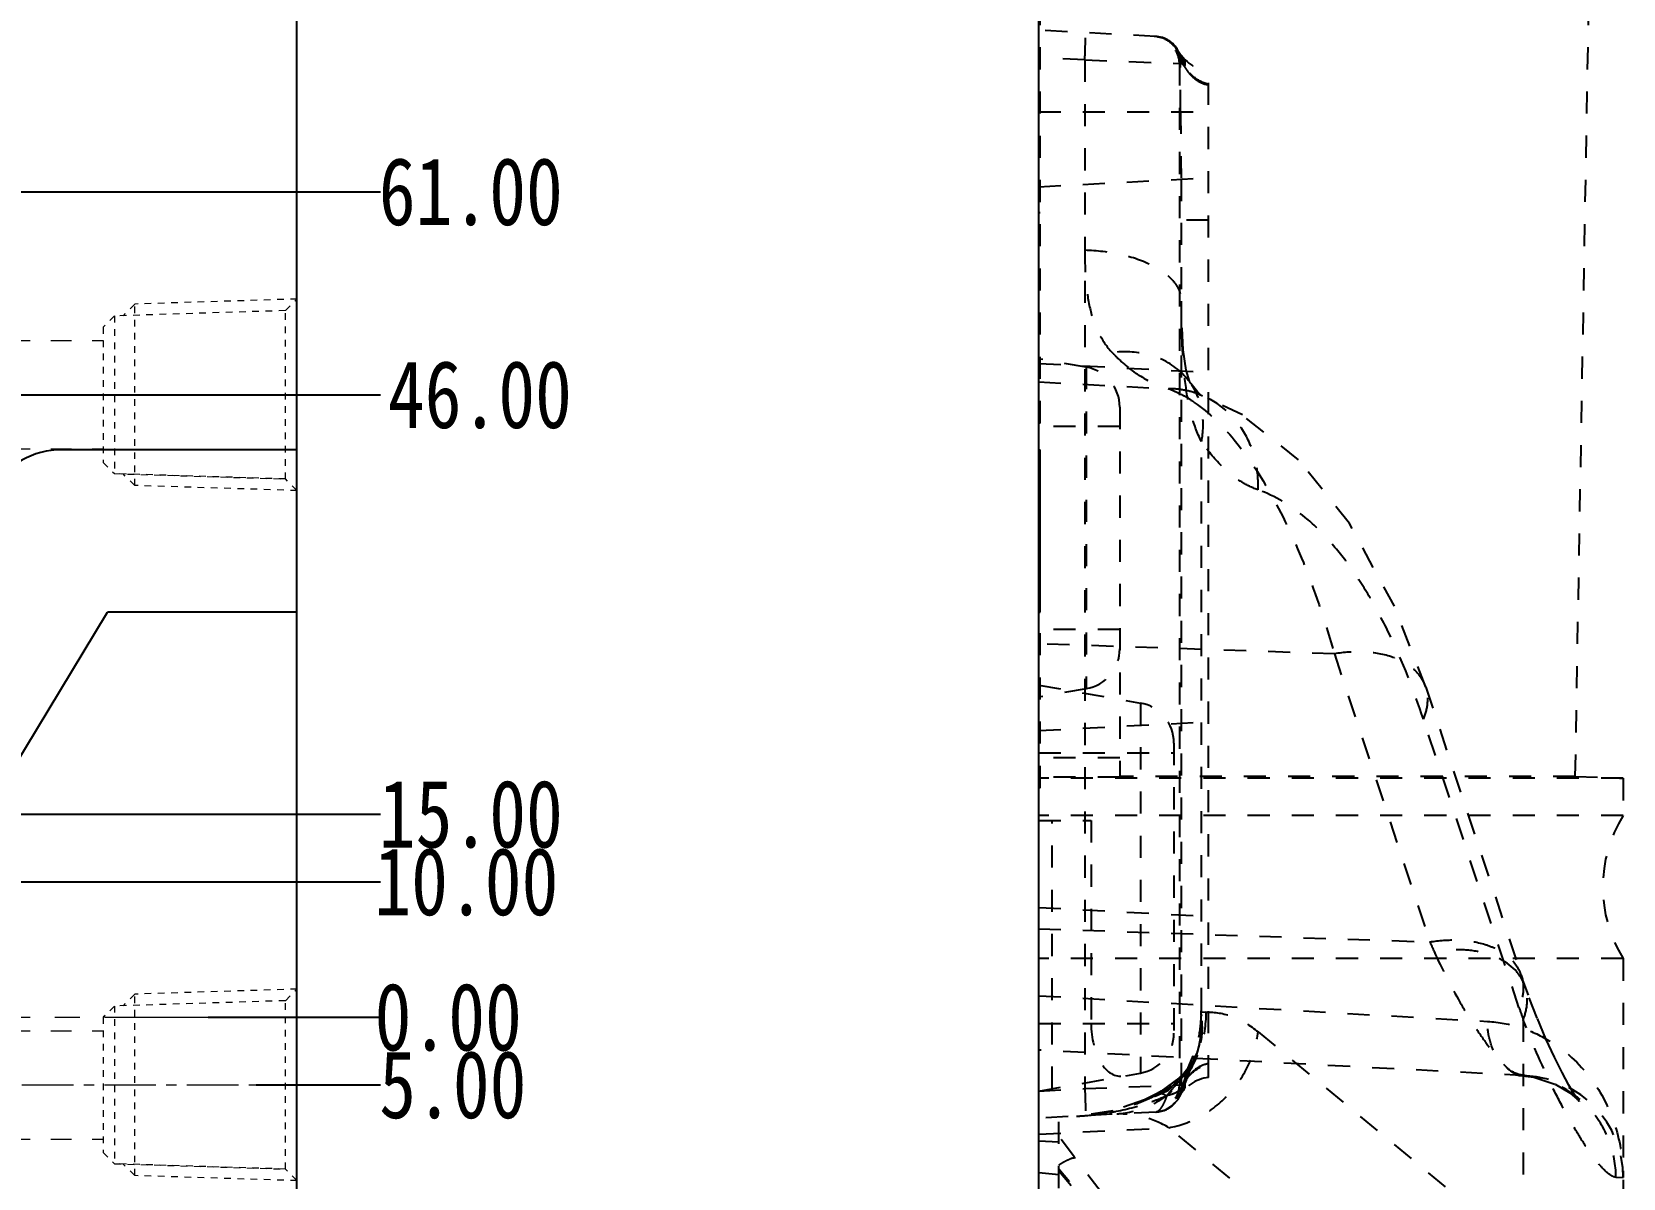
# Model space of a CAD drawing. Header units: millimetres. Extents: x 1188 to 10032, y -1727 to 798.
# Drawn here: x 3561.8 to 3679.5, y -738 to -653.3 of the extents above; entities that cross this region are included whole.
import ezdxf

# ---------------------------------------------------------------- set-up
doc = ezdxf.new("R2010")
doc.units = ezdxf.units.MM
doc.header["$LTSCALE"] = 16.335
doc.header["$PDMODE"] = 3
doc.header["$PDSIZE"] = 0.3125
doc.linetypes.add('CENTER', pattern=[0.6, 0.375, -0.075, 0.075, -0.075])
doc.linetypes.add('HIDDEN', pattern=[0.2, 0.1, -0.1])
doc.layers.get('0').update_dxf_attribs({"linetype": 'CONTINUOUS'})
doc.layers.get('Defpoints').update_dxf_attribs({"linetype": 'CONTINUOUS'})
doc.layers.add('center', color=1, linetype='CENTER', lineweight=9)
doc.layers.add('cool', color=153, linetype='HIDDEN', lineweight=9)
doc.layers.add('DEFAULT_2', color=8, linetype='HIDDEN')
doc.layers.add('dim', color=3, linetype='CONTINUOUS')
doc.styles.get("Standard").update_dxf_attribs({"font": 'txt', "width": 0.8})
doc.dimstyles.new('11', dxfattribs={"dimtxt": 8, "dimasz": 8, "dimexe": 0, "dimexo": 0, "dimgap": 0, "dimtad": 0, "dimzin": 0, "dimdsep": 46, "dimtxsty": 'Standard', "dimcen": 0, "dimclrd": 4, "dimclre": 4, "dimclrt": 6, "dimazin": 0, "dimtfac": 1, "dimtofl": 0, "dimtmove": 0, "dimatfit": 3, "dimfxl": 0, "dimtolj": 1, "dimtzin": 0, "dimarcsym": 0})

# ---------------------------------------------------------------- blocks, each defined once
blk = doc.blocks.new('cool_jt_f12')
at = {"layer": 'cool', "ltscale": 0.3}
for p, q in [((0, 7.0785), (0.856, 6.2225)), ((0, 7.0785), (12, 6.7035)), ((0.856, 6.2225), (0.856, -6.2225)), ((13.5, 5.827375), (0.856, 6.2225)), ((0.856, 6.2225), (13.5, 5.827375)), ((12, 6.7035), (12.856, 5.8475)), ((12, 6.7035), (12, -6.7035)), ((14.327375, 5), (13.5, 5.827375)), ((13.5, -5.827375), (13.5, 5.827375)), ((14.327375, -5), (14.327375, 5)), ((0.856, -6.2225), (13.5, -5.827375)), ((12, -6.7035), (12.856, -5.8475)), ((13.5, -5.827375), (14.327375, -5)), ((0.856, -6.2225), (0, -7.0785)), ((0, -7.0785), (12, -6.7035))]:
    blk.add_line(p, q, dxfattribs=at)
blk = doc.blocks.new('2')
at = {"layer": 'cool', "ltscale": 0.932966}
for p, q in [((1569.04, -797.14), (1920.38, -797.14)), ((1569.04, -805.14), (1920.38, -805.14))]:
    blk.add_line(p, q, dxfattribs=at)
at = {"layer": 'cool', "color": 1, "linetype": 'CENTER', "ltscale": 0.621977}
blk.add_line((1554.71, -801.14), (1934.71, -801.14), dxfattribs=at)
at = {"layer": 'cool', "ltscale": 0.932966, "rotation": 180}
blk.add_blockref('cool_jt_f12', (1934.71, -801.14), dxfattribs=at)
blk = doc.blocks.new('*D176')
at = {"layer": 'Defpoints', "color": 0, "transparency": 16777216}
for p in [(3391.4, -726.14), (3574.82, -726.14), (3587.58, -726.14)]:
    blk.add_point(p, dxfattribs=at)
at = {"layer": 'dim', "color": 4, "lineweight": -2, "transparency": 16777216}
blk.add_line((3574.82, -726.14), (3587.58, -726.14), dxfattribs=at)
at = {"layer": 'dim', "color": 6, "transparency": 16777216, "insert": (3592.58, -726.14), "char_height": 5, "attachment_point": 5}
blk.add_mtext('\\A1;0.00', dxfattribs=at)
blk = doc.blocks.new('*D177')
at = {"layer": 'Defpoints', "color": 0, "transparency": 16777216}
for p in [(3391.4, -726.14), (3578.39, -731.14), (3587.58, -731.14)]:
    blk.add_point(p, dxfattribs=at)
at = {"layer": 'dim', "color": 4, "lineweight": -2, "transparency": 16777216}
blk.add_line((3578.39, -731.14), (3587.58, -731.14), dxfattribs=at)
at = {"layer": 'dim', "color": 6, "transparency": 16777216, "insert": (3592.92, -731.14), "char_height": 5, "attachment_point": 5}
blk.add_mtext('\\A1;5.00', dxfattribs=at)
blk = doc.blocks.new('*D178')
at = {"layer": 'Defpoints', "color": 0, "transparency": 16777216}
for p in [(3488.8, -711.14), (3587.58, -711.14), (3391.4, -726.14)]:
    blk.add_point(p, dxfattribs=at)
at = {"layer": 'dim', "color": 4, "lineweight": -2, "transparency": 16777216}
blk.add_line((3488.8, -711.14), (3587.58, -711.14), dxfattribs=at)
at = {"layer": 'dim', "color": 6, "transparency": 16777216, "insert": (3594.25, -711.14), "char_height": 5, "attachment_point": 5}
blk.add_mtext('\\A1;15.00', dxfattribs=at)
blk = doc.blocks.new('*D179')
at = {"layer": 'Defpoints', "color": 0, "transparency": 16777216}
for p in [(3546.86, -716.14), (3587.58, -716.14), (3391.4, -726.14)]:
    blk.add_point(p, dxfattribs=at)
at = {"layer": 'dim', "color": 4, "lineweight": -2, "transparency": 16777216}
blk.add_line((3546.86, -716.14), (3587.58, -716.14), dxfattribs=at)
at = {"layer": 'dim', "color": 6, "transparency": 16777216, "insert": (3593.92, -716.14), "char_height": 5, "attachment_point": 5}
blk.add_mtext('\\A1;10.00', dxfattribs=at)
blk = doc.blocks.new('*D180')
at = {"layer": 'Defpoints', "color": 0, "transparency": 16777216}
for p in [(3510.08, -680.14), (3587.58, -680.14), (3391.4, -726.14)]:
    blk.add_point(p, dxfattribs=at)
at = {"layer": 'dim', "color": 4, "lineweight": -2, "transparency": 16777216}
blk.add_line((3510.08, -680.14), (3587.58, -680.14), dxfattribs=at)
at = {"layer": 'dim', "color": 6, "transparency": 16777216, "insert": (3594.92, -680.14), "char_height": 5, "attachment_point": 5}
blk.add_mtext('\\A1;46.00', dxfattribs=at)
blk = doc.blocks.new('*D181')
at = {"layer": 'Defpoints', "color": 0, "transparency": 16777216}
for p in [(3495.8, -665.14), (3587.58, -665.14), (3391.4, -726.14)]:
    blk.add_point(p, dxfattribs=at)
at = {"layer": 'dim', "color": 4, "lineweight": -2, "transparency": 16777216}
blk.add_line((3495.8, -665.14), (3587.58, -665.14), dxfattribs=at)
at = {"layer": 'dim', "color": 6, "transparency": 16777216, "insert": (3594.25, -665.14), "char_height": 5, "attachment_point": 5}
blk.add_mtext('\\A1;61.00', dxfattribs=at)
blk = doc.blocks.new('*D182')
at = {"layer": 'Defpoints', "color": 0, "transparency": 16777216}
for p in [(3466.86, -641.14), (3587.58, -641.14), (3391.4, -726.14)]:
    blk.add_point(p, dxfattribs=at)
at = {"layer": 'dim', "color": 4, "lineweight": -2, "transparency": 16777216}
blk.add_line((3466.86, -641.14), (3587.58, -641.14), dxfattribs=at)
at = {"layer": 'dim', "color": 6, "transparency": 16777216, "insert": (3594.92, -641.14), "char_height": 5, "attachment_point": 5}
blk.add_mtext('\\A1;85.00', dxfattribs=at)
blk = doc.blocks.new('*D183')
at = {"layer": 'Defpoints', "color": 0, "transparency": 16777216}
for p in [(3546.4, -626.14), (3587.58, -626.14), (3391.4, -726.14)]:
    blk.add_point(p, dxfattribs=at)
at = {"layer": 'dim', "color": 4, "lineweight": -2, "transparency": 16777216}
blk.add_line((3546.4, -626.14), (3587.58, -626.14), dxfattribs=at)
at = {"layer": 'dim', "color": 6, "transparency": 16777216, "insert": (3595.58, -626.14), "char_height": 5, "attachment_point": 5}
blk.add_mtext('\\A1;100.00', dxfattribs=at)
blk = doc.blocks.new('*D184')
at = {"layer": 'Defpoints', "color": 0, "transparency": 16777216}
for p in [(3391.4, -726.14), (3475.8, -746.14), (3587.58, -746.14)]:
    blk.add_point(p, dxfattribs=at)
at = {"layer": 'dim', "color": 4, "lineweight": -2, "transparency": 16777216}
blk.add_line((3475.8, -746.14), (3587.58, -746.14), dxfattribs=at)
at = {"layer": 'dim', "color": 6, "transparency": 16777216, "insert": (3594.58, -746.14), "char_height": 5, "attachment_point": 5}
blk.add_mtext('\\A1;20.00', dxfattribs=at)
blk = doc.blocks.new('*D185')
at = {"layer": 'Defpoints', "color": 0, "transparency": 16777216}
for p in [(3391.4, -726.14), (3420.8, -755.14), (3587.58, -755.14)]:
    blk.add_point(p, dxfattribs=at)
at = {"layer": 'dim', "color": 4, "lineweight": -2, "transparency": 16777216}
blk.add_line((3420.8, -755.14), (3587.58, -755.14), dxfattribs=at)
at = {"layer": 'dim', "color": 6, "transparency": 16777216, "insert": (3594.92, -755.14), "char_height": 5, "attachment_point": 5}
blk.add_mtext('\\A1;29.00', dxfattribs=at)
blk = doc.blocks.new('*D186')
at = {"layer": 'Defpoints', "color": 0, "transparency": 16777216}
for p in [(3391.4, -726.14), (3504.84, -796.14), (3587.58, -796.14)]:
    blk.add_point(p, dxfattribs=at)
at = {"layer": 'dim', "color": 4, "lineweight": -2, "transparency": 16777216}
blk.add_line((3504.84, -796.14), (3587.58, -796.14), dxfattribs=at)
at = {"layer": 'dim', "color": 6, "transparency": 16777216, "insert": (3594.58, -796.14), "char_height": 5, "attachment_point": 5}
blk.add_mtext('\\A1;70.00', dxfattribs=at)
blk = doc.blocks.new('*D187')
at = {"layer": 'Defpoints', "color": 0, "transparency": 16777216}
for p in [(3391.4, -726.14), (3555.2, -826.14), (3587.58, -826.14)]:
    blk.add_point(p, dxfattribs=at)
at = {"layer": 'dim', "color": 4, "lineweight": -2, "transparency": 16777216}
blk.add_line((3555.2, -826.14), (3587.58, -826.14), dxfattribs=at)
at = {"layer": 'dim', "color": 6, "transparency": 16777216, "insert": (3595.58, -826.14), "char_height": 5, "attachment_point": 5}
blk.add_mtext('\\A1;100.00', dxfattribs=at)

msp = doc.modelspace()

# ---------------------------------------------------------------- linework, layer by layer
at = {"color": 7, "linetype": 'Continuous'}
for p, q in [((3636.236, -846.141), (3636.236, -606.141)), ((3581.399, -810.141), (3581.399, -642.141)), ((3581.399, -684.203), (3564.004, -684.203)), ((3636.236, -684.203), (3636.346, -684.203)), ((3636.346, -696.203), (3636.346, -684.203)), ((3559.562, -709.19), (3567.393, -696.203)), ((3581.399, -696.203), (3567.393, -696.203)), ((3636.236, -696.203), (3636.346, -696.203))]:
    msp.add_line(p, q, dxfattribs=at)
msp.add_arc((3564.004, -690.203), 6, 90, 148.91249, dxfattribs=at)
at = {"layer": 'center', "color": 1, "linetype": 'CENTER', "ltscale": 1.492746}
msp.add_line((3201.399, -726.141), (3581.399, -726.141), dxfattribs=at)
at = {"layer": 'DEFAULT_2', "color": 8, "linetype": 'HIDDEN'}
for p, q in [((3636.346, -682.229), (3636.346, -606.141)), ((3675.911, -708.354), (3677.696, -606.141)), ((3644.884, -653.654), (3636.216, -653.2)), ((3636.236, -654.698), (3636.346, -654.698)), ((3639.646, -655.387), (3636.236, -655.208)), ((3639.646, -655.387), (3639.646, -731.415)), ((3639.646, -655.387), (3646.732, -655.659)), ((3646.642, -655.656), (3646.642, -731.146)), ((3646.642, -655.656), (3646.872, -655.656)), ((3646.732, -659.231), (3646.732, -655.659)), ((3648.799, -730.586), (3648.799, -656.216)), ((3636.236, -657.819), (3636.346, -657.819)), ((3636.236, -659.231), (3648.799, -659.231)), ((3636.236, -664.759), (3648.799, -664.1)), ((3636.346, -666.698), (3636.236, -666.698)), ((3646.789, -731.141), (3646.789, -667.223)), ((3648.799, -667.223), (3646.789, -667.223)), ((3639.757, -678.1), (3636.236, -677.48)), ((3636.236, -677.824), (3648.799, -678.482)), ((3639.757, -678.1), (3639.757, -701.859)), ((3636.236, -679.19), (3645.863, -679.691)), ((3647.478, -679.298), (3647.472, -679.29)), ((3647.938, -680.044), (3647.895, -680.03)), ((3647.895, -680.03), (3648.164, -680.14)), ((3636.346, -681.15), (3636.236, -681.127)), ((3642.236, -681.055), (3642.236, -708.389)), ((3647.497, -680.54), (3647.535, -680.564)), ((3642.236, -682.48), (3636.236, -682.48)), ((3648.268, -725.601), (3648.267, -683.592)), ((3636.236, -687.105), (3636.346, -687.105)), ((3636.346, -709.19), (3636.346, -696.203)), ((3642.236, -697.48), (3636.236, -697.48)), ((3658.098, -699.285), (3636.236, -698.548)), ((3658.098, -699.285), (3665.16, -720.576)), ((3636.236, -701.596), (3643.757, -702.922)), ((3639.757, -701.859), (3636.236, -702.48)), ((3664.858, -701.75), (3671.919, -723.041)), ((3643.757, -702.922), (3643.757, -730.27)), ((3636.236, -704.959), (3648.799, -704.3)), ((3671.748, -725.414), (3664.687, -704.123)), ((3646.236, -705.876), (3646.236, -727.315)), ((3636.236, -706.596), (3646.236, -706.596)), ((3642.236, -706.98), (3636.236, -706.98)), ((3642.236, -708.389), (3636.236, -708.389)), ((3679.451, -708.478), (3636.236, -708.478)), ((3636.236, -709.158), (3636.346, -709.19)), ((3675.911, -708.354), (3642.236, -708.354)), ((3675.911, -708.354), (3679.451, -708.478)), ((3679.451, -708.478), (3679.451, -711.224)), ((3679.451, -711.224), (3636.236, -711.224)), ((3636.236, -711.596), (3640.116, -711.596)), ((3637.236, -731.419), (3637.236, -711.596)), ((3640.116, -711.596), (3640.116, -726.596)), ((3636.236, -718.024), (3648.799, -718.682)), ((3636.236, -719.601), (3665.16, -720.576)), ((3679.451, -721.812), (3636.236, -721.812)), ((3679.451, -721.812), (3679.451, -761.496)), ((3672.181, -723.802), (3671.921, -723.046)), ((3636.236, -724.551), (3669.431, -726.452)), ((3672.18, -723.8), (3672.18, -723.799)), ((3648.242, -726.012), (3648.247, -725.906)), ((3648.597, -725.776), (3648.271, -725.78)), ((3636.236, -726.596), (3646.236, -726.596)), ((3672.061, -726.325), (3672.061, -743.438)), ((3648.129, -728.105), (3648.134, -728.084)), ((3652.455, -727.221), (3672.061, -743.438)), ((3672.308, -730.467), (3636.236, -728.576)), ((3636.236, -731.596), (3643.757, -730.27)), ((3646.965, -730.299), (3646.594, -730.651)), ((3646.864, -730.575), (3646.788, -730.662)), ((3647.548, -729.549), (3646.965, -730.299)), ((3647.173, -730.281), (3647.132, -730.84)), ((3647.499, -729.964), (3647.493, -729.976)), ((3671.814, -730.441), (3672.838, -730.569)), ((3636.25, -731.593), (3639.646, -731.415)), ((3639.646, -731.415), (3646.642, -731.146)), ((3644.959, -731.795), (3644.051, -732.255)), ((3644.799, -731.967), (3644.958, -731.796)), ((3644.958, -731.796), (3644.959, -731.795)), ((3646.642, -731.146), (3646.917, -731.141)), ((3646.834, -731.138), (3646.789, -731.141)), ((3647.132, -730.84), (3647.132, -730.841)), ((3644.051, -732.255), (3641.723, -733.058)), ((3644.933, -733.145), (3636.236, -733.601)), ((3637.736, -764.897), (3637.736, -733.523)), ((3641.723, -733.058), (3639.069, -733.453)), ((3636.236, -734.781), (3645.866, -734.306)), ((3637.736, -735.364), (3636.236, -735.288)), ((3646.79, -746.884), (3637.736, -734.971)), ((3665.472, -750.524), (3645.866, -734.306)), ((3636.236, -737.613), (3637.736, -737.751)), ((3637.736, -737.342), (3638.527, -738.288)), ((3637.736, -737.49), (3638.641, -738.574)), ((3678.916, -737.968), (3679.451, -737.994))]:
    msp.add_line(p, q, dxfattribs=at)
for points in [[(3647.472, -679.29), (3647.393, -679.133), (3647.149, -678.312), (3646.927, -676.818), (3646.805, -674.649), (3646.789, -673.221)], [(3648.164, -680.14), (3648.244, -680.185), (3647.968, -679.92), (3647.478, -679.298)], [(3664.859, -701.754), (3662.537, -695.763), (3659.225, -689.664), (3655.441, -684.935), (3651.295, -681.63), (3647.938, -680.045)], [(3676.189, -732.344), (3676.208, -732.366), (3676.111, -732.235), (3675.839, -731.824), (3675.436, -731.149), (3674.938, -730.235), (3674.365, -729.089), (3673.745, -727.744), (3673.099, -726.218), (3672.441, -724.521), (3672.18, -723.8)], [(3647.499, -729.964), (3647.546, -729.877), (3647.76, -729.401), (3647.956, -728.818), (3648.129, -728.105)], [(3648.134, -728.083), (3647.95, -728.73), (3647.548, -729.549)], [(3646.593, -730.651), (3645.285, -731.602), (3644.958, -731.796)], [(3647.132, -730.841), (3647.394, -730.166), (3647.493, -729.976)], [(3672.838, -730.569), (3674.433, -731.095), (3675.5, -731.729), (3676.051, -732.198), (3676.189, -732.344)], [(3644.933, -733.145), (3645.044, -733.137), (3645.618, -732.988), (3646.137, -732.673), (3646.523, -732.256), (3646.756, -731.862), (3646.921, -731.478), (3647.075, -731.029), (3647.132, -730.84)]]:
    msp.add_lwpolyline(points, dxfattribs=at)
for centre, radius, start, end in [((3644.627, -656.13), 2.485, 84.08017, 86.98215), ((3644.779, -655.662), 2.01, 29.01228, 87), ((3644.846, -654.38), 0.726, 77.51513, 86.98263), ((3644.643, -655.983), 2.338, 81.58537, 84.10581), ((3644.666, -655.751), 2.105, 78.77018, 81.26182), ((3644.659, -655.783), 2.137, 64.6799, 78.75436), ((3644.775, -655.596), 1.938, 70.23171, 72.08304), ((3644.733, -655.71), 2.06, 61.70353, 70.23234), ((3644.773, -655.638), 1.977, 55.77166, 59.10618), ((3649.173, -653.225), 3.015, 209.01228, 262.86584), ((3644.749, -655.662), 1.983, 0.06303, 16.27749), ((3659.595, -644.085), 16.876, 220.98834, 221.2573), ((3639.236, -681.055), 3, 0, 80), ((3643.278, -682.225), 5.121, 46.12392, 49.28084), ((3643.325, -682.174), 5.052, 34.81759, 46.1019), ((3645.836, -686.152), 6.46, 81.40933, 89.76156), ((3645.848, -686.07), 6.378, 71.27879, 81.40322), ((3642.351, -688.405), 9.398, 61.28736, 61.76519), ((3642.061, -688.92), 9.988, 57.02765, 61.24798), ((3641.602, -689.638), 10.841, 55.51135, 56.82028), ((3624.53, -722.202), 41.683, 73.53182, 73.68942), ((3639.236, -698.904), 3, 280, 0), ((3643.236, -705.876), 3, 0, 80), ((3687.994, -716.518), 10.05, 148.21167, 211.78833), ((3693.31, -708.643), 30.575, 202.97248, 204.43098), ((3669.203, -723.962), 2.866, 18.74051, 22.51786), ((3714.464, -711.252), 45.002, 198.34231, 199.56855), ((3643.236, -727.315), 3, 280, 0), ((3642.733, -727.062), 5.493, 342.23592, 343.49852), ((3649.173, -733.578), 3.015, 97.13416, 150.98772), ((3646.225, -729.263), 1.454, 321.21852, 330.64962), ((3671.914, -737.994), 7.537, 0, 87), ((3644.779, -731.141), 2.01, 273, 0), ((3637.865, -714.663), 18.652, 292.14401, 295.16845), ((3644.826, -731.141), 2.007, 273.0639, 0.0796), ((3658.329, -741.99), 16.14, 140.06104, 141.47092), ((3640.932, -726.218), 7.215, 312.41085, 316.7575), ((3663.384, -746.201), 22.719, 139.69402, 140.10289), ((3640.841, -726.132), 7.339, 316.75865, 320.97614), ((3454.472, -563.496), 254.814, 318.88468, 319.00208), ((3643.427, -730.396), 3.553, 331.06204, 336.82165), ((3645.824, -730.47), 1.356, 313.68725, 319.17094), ((3638.977, -716.581), 16.762, 289.59809, 291.42348), ((3639.335, -717.486), 15.789, 291.4159, 293.79906), ((3637.899, -711.939), 21.546, 272.99991, 273.28786), ((3637.912, -712.152), 21.332, 273.28612, 274.65732), ((3637.973, -712.831), 20.651, 274.64064, 279.789), ((3638.057, -713.357), 20.118, 279.80921, 281.18379)]:
    msp.add_arc(centre, radius, start, end, dxfattribs=at)
msp.add_ellipse((3642.3, -726.596), major_axis=(0, 3.912), ratio=0.5582405, start_param=-4.712389, end_param=-3.0434759, dxfattribs=at)
for points, knots in [([(3639.646, -655.387), (3639.659, -655.141), (3639.674, -654.776), (3639.687, -654.304), (3639.69, -653.989), (3639.687, -653.737), (3639.682, -653.541), (3639.668, -653.449), (3639.659, -653.381), (3639.646, -653.38)], [0, 0, 0, 0, 0.3667687, 0.5451511, 0.7044252, 0.8336072, 0.9267391, 0.9807874, 1, 1, 1, 1]), ([(3644.973, -653.666), (3645, -653.669), (3645.134, -653.687), (3645.267, -653.718), (3645.371, -653.752)], [0, 0, 0, 0, 0.198048, 1, 1, 1, 1]), ([(3646.354, -654.674), (3646.38, -654.675), (3646.425, -654.679), (3646.484, -654.679), (3646.514, -654.689), (3646.535, -654.683), (3646.537, -654.687)], [0, 0, 0, 0, 0.4321841, 0.7452402, 0.9357023, 1, 1, 1, 1]), ([(3646.872, -655.656), (3646.841, -655.581), (3646.7, -655.239), (3646.528, -654.906), (3646.354, -654.674)], [0, 0, 0, 0, 0.2189738, 1, 1, 1, 1]), ([(3646.529, -654.718), (3646.563, -654.782), (3646.662, -654.981), (3646.742, -655.19), (3646.79, -655.332)], [0, 0, 0, 0, 0.3257101, 1, 1, 1, 1]), ([(3646.762, -655.048), (3646.791, -655.089), (3646.891, -655.274), (3646.905, -655.5), (3646.872, -655.656)], [0, 0, 0, 0, 0.2394724, 1, 1, 1, 1]), ([(3646.774, -655.051), (3646.795, -655.077), (3646.87, -655.193), (3646.906, -655.333), (3646.911, -655.437)], [0, 0, 0, 0, 0.2425055, 1, 1, 1, 1]), ([(3646.79, -655.332), (3646.8, -655.361), (3646.836, -655.47), (3646.868, -655.579), (3646.892, -655.66)], [0, 0, 0, 0, 0.2690131, 1, 1, 1, 1]), ([(3646.908, -655.214), (3646.98, -655.296), (3647.078, -655.522), (3647.05, -655.76), (3647.014, -655.877)], [0, 0, 0, 0, 0.4713865, 1, 1, 1, 1]), ([(3647.014, -655.877), (3647.002, -655.858), (3646.954, -655.785), (3646.907, -655.711), (3646.872, -655.656)], [0, 0, 0, 0, 0.2614751, 1, 1, 1, 1]), ([(3646.892, -655.659), (3646.914, -655.704), (3647.015, -655.893), (3647.13, -656.076), (3647.228, -656.208)], [0, 0, 0, 0, 0.2315348, 1, 1, 1, 1]), ([(3648.799, -657.193), (3648.416, -657.11), (3647.715, -656.756), (3647.213, -656.179), (3647.014, -655.877)], [0, 0, 0, 0, 0.5209714, 1, 1, 1, 1]), ([(3647.228, -656.208), (3647.289, -656.291), (3647.554, -656.619), (3647.892, -656.896), (3648.178, -657.039)], [0, 0, 0, 0, 0.2429345, 1, 1, 1, 1]), ([(3646.732, -659.231), (3646.732, -659.647), (3646.736, -661.306), (3646.754, -662.964), (3646.768, -664.207)], [0, 0, 0, 0, 0.2508615, 1, 1, 1, 1]), ([(3646.768, -664.207), (3646.77, -664.46), (3646.781, -665.465), (3646.789, -666.471), (3646.789, -667.223)], [0, 0, 0, 0, 0.2514527, 1, 1, 1, 1]), ([(3639.646, -669.438), (3640.54, -669.462), (3642.284, -669.662), (3644.315, -670.329), (3645.614, -671.147), (3646.291, -671.806), (3646.697, -672.507), (3646.789, -672.999), (3646.789, -673.226)], [0, 0, 0, 0, 0.3073996, 0.6003467, 0.7256095, 0.8322419, 0.9219449, 1, 1, 1, 1]), ([(3639.646, -669.438), (3639.646, -670.195), (3639.682, -671.646), (3639.956, -673.713), (3640.562, -675.553), (3641.266, -676.586), (3641.678, -677.023)], [0, 0, 0, 0, 0.282805, 0.5413922, 0.7757591, 1, 1, 1, 1]), ([(3648.267, -683.592), (3647.944, -682.954), (3647.431, -681.489), (3647.011, -679.04), (3646.815, -676.243), (3646.789, -674.264), (3646.789, -673.227)], [0, 0, 0, 0, 0.2034528, 0.4374239, 0.7049184, 1, 1, 1, 1]), ([(3646.619, -678.344), (3645.954, -677.771), (3644.319, -676.975), (3642.536, -676.915), (3641.678, -677.023)], [0, 0, 0, 0, 0.5037472, 1, 1, 1, 1]), ([(3641.678, -677.023), (3641.779, -677.13), (3642.178, -677.539), (3642.605, -677.92), (3642.939, -678.181)], [0, 0, 0, 0, 0.2572167, 1, 1, 1, 1]), ([(3642.939, -678.181), (3643.168, -678.361), (3644.061, -679.003), (3645.08, -679.482), (3645.863, -679.691)], [0, 0, 0, 0, 0.2639011, 1, 1, 1, 1]), ([(3645.863, -679.691), (3645.942, -679.722), (3646.259, -679.853), (3646.569, -680.003), (3646.797, -680.125)], [0, 0, 0, 0, 0.2457407, 1, 1, 1, 1]), ([(3648.267, -683.592), (3648.412, -682.878), (3648.473, -681.358), (3647.909, -679.92), (3647.478, -679.298)], [0, 0, 0, 0, 0.4907112, 1, 1, 1, 1]), ([(3652.452, -687.166), (3652.487, -686.438), (3652.355, -684.923), (3651.494, -682.788), (3649.979, -681.036), (3648.633, -680.286), (3647.938, -680.044)], [0, 0, 0, 0, 0.2429389, 0.4987851, 0.7547434, 1, 1, 1, 1]), ([(3647.741, -680.702), (3648.853, -681.466), (3651.015, -683.605), (3653.72, -687.777), (3656.158, -693.118), (3657.479, -697.12), (3658.098, -699.285)], [0, 0, 0, 0, 0.1873545, 0.4158409, 0.6875065, 1, 1, 1, 1]), ([(3652.452, -687.162), (3652.071, -687.031), (3651.091, -686.562), (3649.635, -685.373), (3648.715, -684.231), (3648.268, -683.589)], [0, 0, 0, 0, 0.2164919, 0.5791739, 1, 1, 1, 1]), ([(3664.687, -704.123), (3663.976, -701.979), (3662.782, -698.919), (3660.819, -695.197), (3659.305, -692.841), (3657.704, -690.837), (3655.577, -688.759), (3653.725, -687.606), (3652.452, -687.166)], [0, 0, 0, 0, 0.3147043, 0.4559169, 0.585811, 0.7044129, 0.8122475, 1, 1, 1, 1]), ([(3664.858, -701.75), (3664.775, -701.502), (3664.532, -701.011), (3663.743, -700.133), (3662.264, -699.379), (3660.225, -699.07), (3658.801, -699.17), (3658.098, -699.285)], [0, 0, 0, 0, 0.1011965, 0.2091935, 0.4518317, 0.7242771, 1, 1, 1, 1]), ([(3664.687, -704.123), (3664.845, -703.752), (3665.065, -702.963), (3664.985, -702.135), (3664.859, -701.754)], [0, 0, 0, 0, 0.5014066, 1, 1, 1, 1]), ([(3665.16, -720.576), (3665.841, -720.464), (3667.221, -720.359), (3668.92, -720.608), (3670.137, -721.088), (3671.112, -721.696), (3671.649, -722.378), (3671.851, -722.864)], [0, 0, 0, 0, 0.2740944, 0.545702, 0.6729818, 0.7908754, 1, 1, 1, 1]), ([(3671.582, -722.787), (3670.919, -722.015), (3669.336, -721.297), (3667.189, -721.098), (3666.036, -721.196), (3665.472, -721.288)], [0, 0, 0, 0, 0.4702781, 0.7360411, 1, 1, 1, 1]), ([(3665.473, -721.288), (3666.058, -722.576), (3666.977, -724.384), (3668.297, -726.572), (3669.182, -727.886), (3669.982, -728.939), (3670.685, -729.724), (3671.258, -730.229), (3671.65, -730.432), (3671.813, -730.441)], [0, 0, 0, 0, 0.3754519, 0.5374173, 0.678427, 0.7956858, 0.888786, 0.9567474, 1, 1, 1, 1]), ([(3672.178, -723.8), (3672.145, -723.71), (3671.994, -723.347), (3671.775, -723.013), (3671.582, -722.787)], [0, 0, 0, 0, 0.2441797, 1, 1, 1, 1]), ([(3671.918, -723.042), (3672.047, -723.422), (3672.129, -724.252), (3671.907, -725.042), (3671.748, -725.414)], [0, 0, 0, 0, 0.4984539, 1, 1, 1, 1]), ([(3672.061, -726.325), (3672.22, -725.927), (3672.434, -725.082), (3672.324, -724.204), (3672.178, -723.801)], [0, 0, 0, 0, 0.4998987, 1, 1, 1, 1]), ([(3648.597, -725.772), (3648.603, -726.683), (3648.298, -728.575), (3646.871, -731.072), (3644.638, -732.798), (3642.857, -733.254), (3642.008, -733.299)], [0, 0, 0, 0, 0.2492157, 0.5122531, 0.7676511, 1, 1, 1, 1]), ([(3648.285, -726.05), (3648.283, -726.038), (3648.278, -725.991), (3648.273, -725.942), (3648.258, -725.91)], [0, 0, 0, 0, 0.2717643, 1, 1, 1, 1]), ([(3648.596, -725.772), (3649.255, -725.737), (3650.681, -725.983), (3651.885, -726.75), (3652.455, -727.221)], [0, 0, 0, 0, 0.4717486, 1, 1, 1, 1]), ([(3646.542, -730.754), (3646.884, -730.477), (3647.492, -729.81), (3648.116, -728.625), (3648.332, -727.537), (3648.344, -726.68), (3648.303, -726.261), (3648.285, -726.05)], [0, 0, 0, 0, 0.2518545, 0.5099191, 0.7584991, 0.8791114, 1, 1, 1, 1]), ([(3648.242, -726.012), (3648.209, -726.59), (3648.119, -727.415), (3647.895, -728.41), (3647.746, -728.826), (3647.66, -728.997)], [0, 0, 0, 0, 0.5685162, 0.811855, 1, 1, 1, 1]), ([(3672.308, -730.467), (3671.928, -730.447), (3671.105, -730.192), (3670.129, -729.246), (3669.535, -727.924), (3669.42, -726.938), (3669.431, -726.452)], [0, 0, 0, 0, 0.2112257, 0.4578746, 0.7307853, 1, 1, 1, 1]), ([(3669.431, -726.452), (3670.254, -726.499), (3671.833, -726.796), (3674.57, -728.04), (3677.209, -730.456), (3679.048, -734.088), (3679.451, -736.709), (3679.451, -737.994)], [0, 0, 0, 0, 0.1475132, 0.2837404, 0.5341118, 0.7700937, 1, 1, 1, 1]), ([(3678.916, -737.968), (3678.736, -737.959), (3678.302, -737.693), (3677.69, -737.059), (3676.931, -736.065), (3676.067, -734.729), (3675.11, -733.058), (3673.678, -730.259), (3672.69, -727.96), (3672.061, -726.325)], [0, 0, 0, 0, 0.039369, 0.1042296, 0.1952759, 0.3116051, 0.4529034, 0.616534, 1, 1, 1, 1]), ([(3645.866, -734.306), (3646.668, -734.162), (3648.307, -733.57), (3650.391, -731.935), (3651.874, -729.729), (3652.359, -728.041), (3652.455, -727.221)], [0, 0, 0, 0, 0.2375871, 0.4977736, 0.7592758, 1, 1, 1, 1]), ([(3647.173, -730.281), (3647.204, -730.165), (3647.332, -729.725), (3647.509, -729.3), (3647.66, -728.997)], [0, 0, 0, 0, 0.2614358, 1, 1, 1, 1]), ([(3647.45, -729.84), (3647.504, -729.756), (3647.711, -729.407), (3647.871, -729.03), (3647.964, -728.738)], [0, 0, 0, 0, 0.2466745, 1, 1, 1, 1]), ([(3647.66, -728.997), (3647.698, -729.241), (3647.673, -729.588), (3647.539, -729.891), (3647.499, -729.964)], [0, 0, 0, 0, 0.7473294, 1, 1, 1, 1]), ([(3646.593, -730.651), (3646.627, -730.622), (3646.686, -730.593), (3646.746, -730.581), (3646.763, -730.579)], [0, 0, 0, 0, 0.7303873, 1, 1, 1, 1]), ([(3646.834, -731.138), (3646.86, -731.137), (3646.914, -731.046), (3646.985, -730.895), (3647.08, -730.618), (3647.14, -730.405), (3647.173, -730.281)], [0, 0, 0, 0, 0.08568, 0.2799064, 0.5849533, 1, 1, 1, 1]), ([(3646.864, -730.575), (3646.917, -730.522), (3647.131, -730.293), (3647.322, -730.042), (3647.45, -729.84)], [0, 0, 0, 0, 0.2384759, 1, 1, 1, 1]), ([(3647.243, -730.606), (3647.21, -730.652), (3647.091, -730.824), (3646.986, -731.005), (3646.917, -731.141)], [0, 0, 0, 0, 0.2728746, 1, 1, 1, 1]), ([(3647.014, -730.925), (3647.213, -730.624), (3647.715, -730.047), (3648.416, -729.693), (3648.799, -729.609)], [0, 0, 0, 0, 0.4790286, 1, 1, 1, 1]), ([(3647.684, -730.118), (3647.642, -730.155), (3647.482, -730.306), (3647.34, -730.475), (3647.243, -730.606)], [0, 0, 0, 0, 0.255655, 1, 1, 1, 1]), ([(3678.916, -737.968), (3678.916, -737.055), (3678.568, -735.143), (3677.003, -732.646), (3674.604, -730.94), (3672.72, -730.488), (3671.813, -730.441)], [0, 0, 0, 0, 0.2413657, 0.5008537, 0.7598102, 1, 1, 1, 1]), ([(3639.646, -731.415), (3639.659, -731.661), (3639.674, -732.027), (3639.687, -732.499), (3639.69, -732.814), (3639.687, -733.065), (3639.682, -733.262), (3639.668, -733.354), (3639.659, -733.422), (3639.646, -733.423)], [0, 0, 0, 0, 0.3667687, 0.5451511, 0.7044252, 0.8336072, 0.9267391, 0.9807874, 1, 1, 1, 1]), ([(3644.959, -731.795), (3645.004, -731.771), (3645.143, -731.729), (3645.405, -731.778), (3645.59, -731.876), (3645.69, -731.939)], [0, 0, 0, 0, 0.1959465, 0.5442164, 1, 1, 1, 1]), ([(3646.354, -732.128), (3646.416, -732.045), (3646.623, -731.736), (3646.769, -731.393), (3646.872, -731.146)], [0, 0, 0, 0, 0.2806904, 1, 1, 1, 1]), ([(3646.917, -731.141), (3646.902, -731.193), (3646.838, -731.414), (3646.763, -731.633), (3646.693, -731.795)], [0, 0, 0, 0, 0.2355667, 1, 1, 1, 1]), ([(3646.872, -731.146), (3646.884, -731.2), (3646.908, -731.408), (3646.852, -731.63), (3646.762, -731.755)], [0, 0, 0, 0, 0.263551, 1, 1, 1, 1]), ([(3647.128, -730.839), (3647.087, -730.98), (3647.002, -731.163), (3646.882, -731.319), (3646.849, -731.357)], [0, 0, 0, 0, 0.7449425, 1, 1, 1, 1]), ([(3646.872, -731.146), (3646.883, -731.129), (3646.93, -731.055), (3646.978, -730.981), (3647.014, -730.925)], [0, 0, 0, 0, 0.2373933, 1, 1, 1, 1]), ([(3647.014, -730.925), (3647.05, -731.042), (3647.078, -731.281), (3646.98, -731.506), (3646.908, -731.588)], [0, 0, 0, 0, 0.5286135, 1, 1, 1, 1]), ([(3644.799, -731.967), (3644.354, -732.193), (3642.532, -732.982), (3640.547, -733.372), (3639.066, -733.453)], [0, 0, 0, 0, 0.2520994, 1, 1, 1, 1]), ([(3644.799, -731.967), (3644.808, -731.975), (3644.849, -731.956), (3644.876, -731.947), (3644.896, -731.939)], [0, 0, 0, 0, 0.3737676, 1, 1, 1, 1]), ([(3645.434, -732.587), (3645.362, -732.729), (3645.243, -732.942), (3645.041, -733.13), (3644.951, -733.144)], [0, 0, 0, 0, 0.6345422, 1, 1, 1, 1]), ([(3645.706, -731.932), (3645.684, -731.995), (3645.603, -732.217), (3645.511, -732.435), (3645.434, -732.587)], [0, 0, 0, 0, 0.2810812, 1, 1, 1, 1]), ([(3646.537, -732.116), (3646.539, -732.112), (3646.509, -732.123), (3646.488, -732.117), (3646.423, -732.126), (3646.38, -732.127), (3646.354, -732.128)], [0, 0, 0, 0, 0.0648015, 0.256104, 0.5693287, 1, 1, 1, 1]), ([(3645.866, -734.306), (3645.273, -733.955), (3644.023, -733.409), (3642.662, -733.264), (3642.008, -733.299)], [0, 0, 0, 0, 0.5126549, 1, 1, 1, 1]), ([(3638.951, -736.569), (3638.925, -736.536), (3638.766, -736.542), (3638.535, -736.634), (3638.162, -736.812), (3637.891, -736.97), (3637.736, -737.063)], [0, 0, 0, 0, 0.0945299, 0.2909246, 0.5961332, 1, 1, 1, 1])]:
    msp.add_open_spline(points, degree=3, knots=knots, dxfattribs=at)
for points in [[(3645.573, -653.851), (3645.747, -653.933), (3645.91, -654.04), (3646.055, -654.167)], [(3646.055, -654.167), (3646.332, -654.412), (3646.548, -654.749), (3646.652, -655.105)], [(3646.642, -655.656), (3646.642, -655.315), (3646.531, -654.966), (3646.354, -654.674)], [(3646.354, -654.674), (3646.503, -654.782), (3646.639, -654.91), (3646.762, -655.048)], [(3646.537, -654.687), (3646.542, -654.696), (3646.535, -654.709), (3646.529, -654.718)], [(3646.762, -655.048), (3646.794, -655.083), (3646.825, -655.119), (3646.856, -655.155)], [(3646.911, -655.437), (3646.915, -655.511), (3646.908, -655.587), (3646.892, -655.659)], [(3648.178, -657.039), (3648.372, -657.136), (3648.585, -657.203), (3648.8, -657.231)], [(3648.247, -725.906), (3648.256, -725.866), (3648.26, -725.826), (3648.261, -725.785)], [(3648.261, -725.785), (3648.254, -725.729), (3648.26, -725.671), (3648.267, -725.615)], [(3648.271, -725.78), (3648.273, -725.72), (3648.27, -725.66), (3648.268, -725.601)], [(3648.134, -728.084), (3648.271, -727.412), (3648.308, -726.718), (3648.285, -726.033)], [(3648.242, -726.012), (3648.255, -726.018), (3648.269, -726.025), (3648.283, -726.032)], [(3648, -728.623), (3648.051, -728.452), (3648.093, -728.279), (3648.129, -728.105)], [(3646.497, -730.802), (3646.516, -730.745), (3646.548, -730.69), (3646.593, -730.651)], [(3646.787, -730.576), (3646.813, -730.574), (3646.838, -730.574), (3646.864, -730.575)], [(3647.359, -730.174), (3647.226, -730.34), (3647.052, -730.478), (3646.864, -730.575)], [(3648.217, -729.756), (3648.024, -729.85), (3647.845, -729.976), (3647.684, -730.118)], [(3648.799, -729.575), (3648.598, -729.604), (3648.4, -729.667), (3648.217, -729.756)], [(3646.177, -731.149), (3645.769, -731.442), (3645.339, -731.705), (3644.896, -731.939)], [(3646.354, -731.733), (3646.153, -731.835), (3645.93, -731.903), (3645.706, -731.932)], [(3646.445, -731.056), (3646.316, -731.205), (3646.186, -731.354), (3646.059, -731.504)], [(3646.354, -732.128), (3646.531, -731.837), (3646.642, -731.488), (3646.642, -731.146)], [(3646.76, -731.451), (3646.641, -731.565), (3646.501, -731.659), (3646.354, -731.733)], [(3646.762, -731.755), (3646.639, -731.892), (3646.503, -732.02), (3646.354, -732.128)], [(3646.908, -731.588), (3646.859, -731.644), (3646.811, -731.7), (3646.762, -731.755)], [(3646.876, -731.57), (3646.851, -731.634), (3646.817, -731.696), (3646.776, -731.75)], [(3646.917, -731.141), (3646.94, -731.283), (3646.928, -731.436), (3646.876, -731.57)], [(3641.959, -733.093), (3642.854, -732.916), (3643.74, -732.678), (3644.599, -732.372)]]:
    msp.add_open_spline(points, degree=3, dxfattribs=at)

# ---------------------------------------------------------------- block references
for p in [(1646.689, 121), (1646.689, 70)]:
    msp.add_blockref('2', p)

# ---------------------------------------------------------------- dimensions: what is measured, and where the dimension line sits
at = {"layer": 'dim'}
for feature_location, offset, origin, picture, middle in [((3546.399, -626.141), (41.183, 0), (3391.399, -726.141), '*D183', (3595.583, -626.141)), ((3466.864, -641.141), (120.718, 0), (3391.399, -726.141), '*D182', (3594.916, -641.141)), ((3495.799, -665.141), (91.783, 0), (3391.399, -726.141), '*D181', (3594.249, -665.141)), ((3510.081, -680.141), (77.501, 0), (3391.399, -726.141), '*D180', (3594.916, -680.141)), ((3488.799, -711.141), (98.783, 0), (3391.399, -726.141), '*D178', (3594.249, -711.141)), ((3546.864, -716.141), (40.718, 0), (3391.399, -726.141), '*D179', (3593.916, -716.141)), ((3574.824736162, -726.141239456), (12.757816242, 0), (3391.399252766, -726.141239456), '*D176', (3592.582552404, -726.141239456)), ((3578.389, -731.141), (9.193, 0), (3391.399, -726.141), '*D177', (3592.916, -731.141)), ((3475.799, -746.141), (111.783, 0), (3391.399, -726.141), '*D184', (3594.583, -746.141)), ((3420.799, -755.141), (166.783, 0), (3391.399, -726.141), '*D185', (3594.916, -755.141)), ((3504.844, -796.141), (82.739, 0), (3391.399, -726.141), '*D186', (3594.583, -796.141)), ((3555.199, -826.141), (32.383, 0), (3391.399, -726.141), '*D187', (3595.583, -826.141))]:
    dim = msp.add_ordinate_dim(feature_location=feature_location, offset=offset, dtype=0, origin=origin, dimstyle='11', override={"dimtxt": 5, "dimasz": 2}, dxfattribs=at)
    dim.commit()
    dim.dimension.update_dxf_attribs({"geometry": picture, "text_midpoint": middle})

doc.saveas('drawing.dxf')
